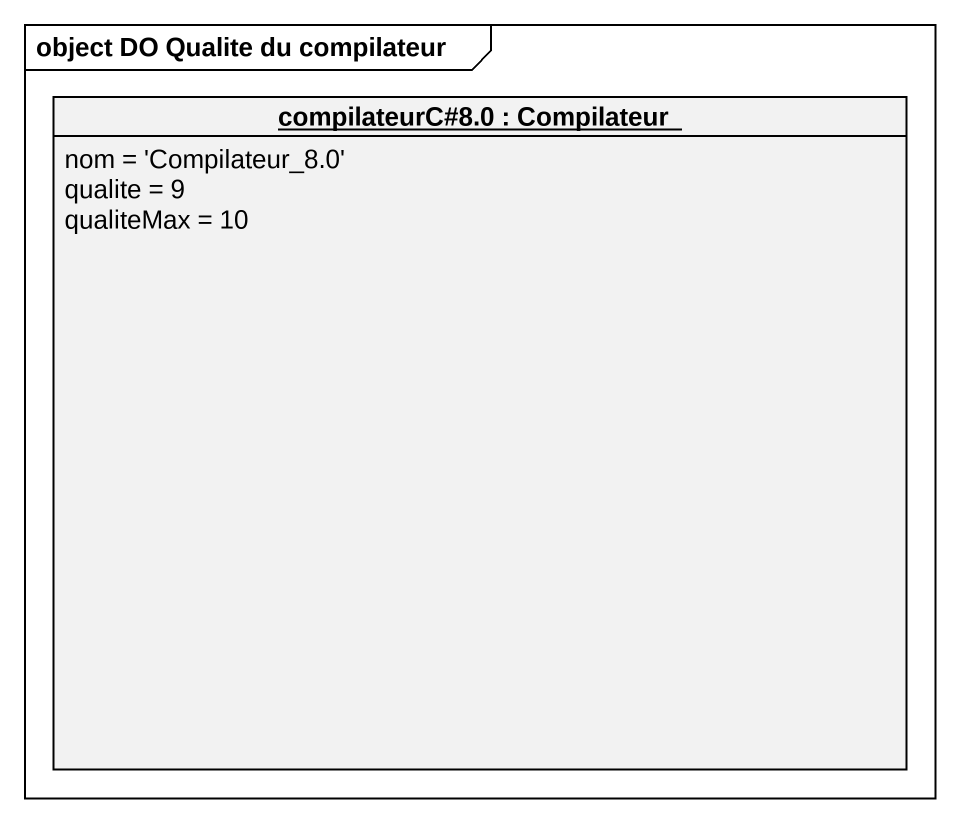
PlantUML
@startuml
mainframe object DO Qualite du compilateur
hide circle
hide empty members
object "compilateurC#8.0 : Compilateur" as compilateurC_8_0 {
  nom = 'Compilateur_8.0'
  qualite = 9
  qualiteMax = 10
}
@enduml
